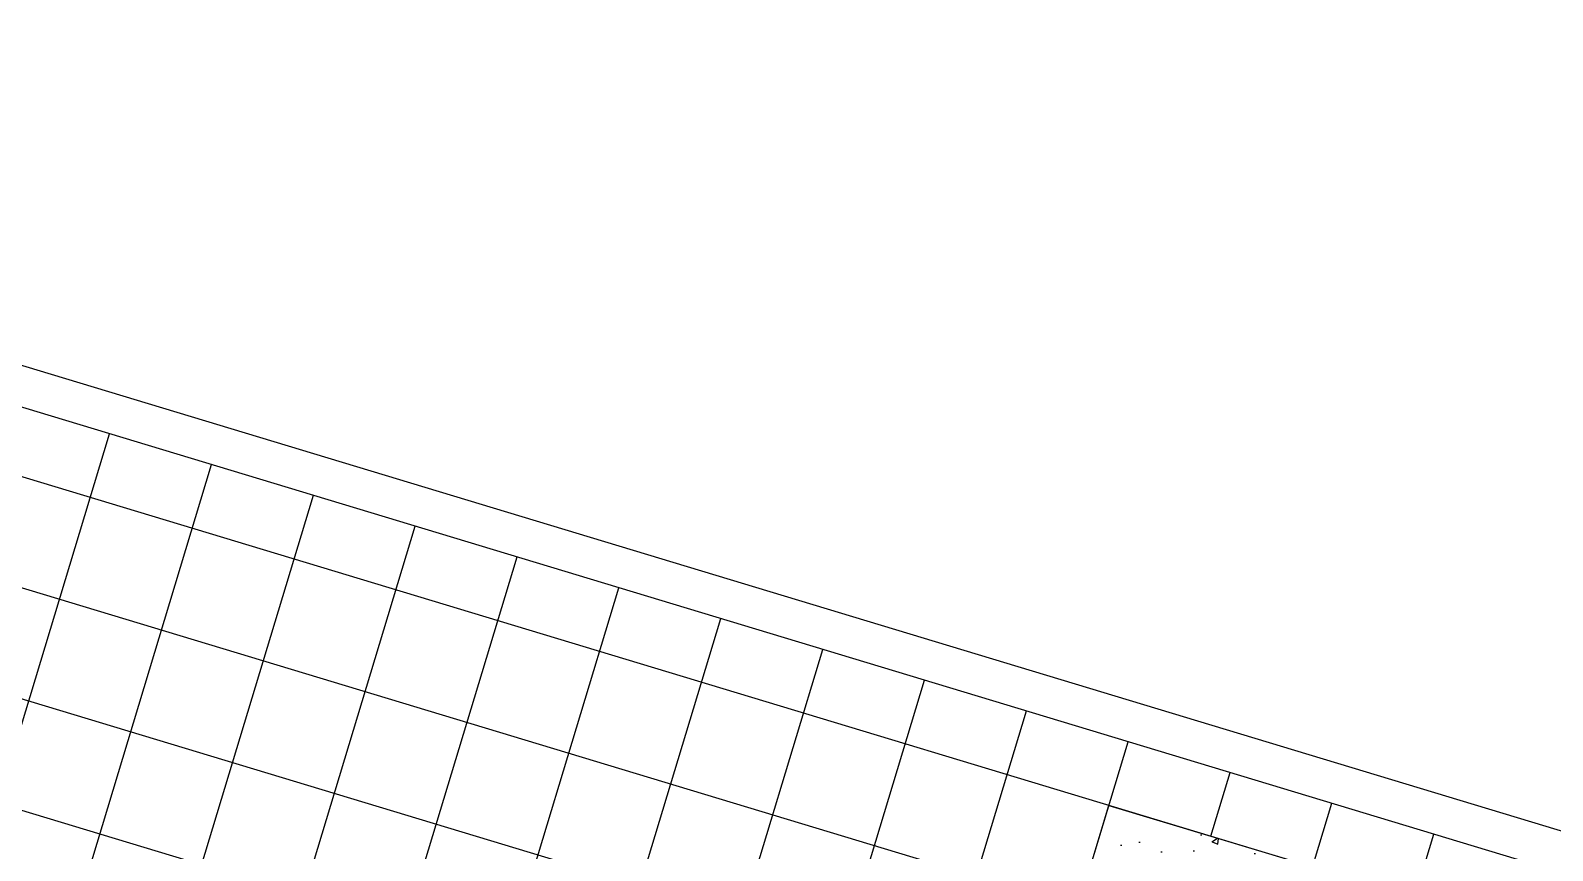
# Model space of a CAD drawing. Header units: inches. Extents: x -309 to 190, y -1585 to -1350.
# Drawn here: x -199.45 to -193.73, y -1374.37 to -1371.29 of the extents above; entities that cross this region are included whole.
import ezdxf
from ezdxf.lldxf.tags import DXFTag

# ---------------------------------------------------------------- set-up
doc = ezdxf.new("R2010")
doc.units = ezdxf.units.IN
doc.header["$MEASUREMENT"] = 0
for name, color, linetype in [('DET', 9, 'CONTINUOUS'), ('PROY', 9, 'HIDDEN2'), ('V2', 9, 'CONTINUOUS')]:
    doc.layers.add(name, color=color, linetype=linetype)
tags = doc.linetypes.add('HIDDEN2', pattern=[0.1875, 0.125, -0.0625]).pattern_tags.tags
tags[6:7] = [DXFTag(74, 4), DXFTag(75, 0), DXFTag(340, '0'), DXFTag(46, 1.0), DXFTag(50, 0.0), DXFTag(44, 0.0), DXFTag(45, 0.0)]
tags[4:5] = [DXFTag(74, 4), DXFTag(75, 0), DXFTag(340, '0'), DXFTag(46, 1.0), DXFTag(50, 0.0), DXFTag(44, 0.0), DXFTag(45, 0.0)]

msp = doc.modelspace()

# ---------------------------------------------------------------- hatches: boundary and pattern name
at = {"layer": 'PROY'}
h = msp.add_hatch(dxfattribs=at)
h.set_pattern_fill('AR-CONC', color=256, scale=0.04, angle=-16.8267, style=0)
h.set_pattern_definition([(33.17326, (-100.2842, -1593.98397), (0.26735397, -0.10707874), [0.03, -0.33]), (338.17326, (-100.2842, -1593.98397), (0.03397317, 0.30406087), [0.024, -0.264]), (83.6247, (-100.2619, -1593.9929), (0.30132713, 0.19698213), [0.02549608, -0.28045684]), (29.35746, (-100.26103, -1593.9074), (0.389453, -0.1869504), [0.045, -0.495]), (79.8089, (-100.22858, -1593.92297), (0.4706522, 0.2647386), [0.0382441, -0.4206855]), (334.35742, (-100.26103, -1593.9074), (0.4706522, 0.2647386), [0.036, -0.396]), (4.17326, (-100.22853, -1593.93812), (0.18192024, -0.22326895), [0.03, -0.33]), (309.17326, (-100.22853, -1593.93812), (0.17712524, 0.2494671), [0.024, -0.264]), (54.6247, (-100.21337, -1593.95672), (0.35904548, 0.02619816), [0.02549608, -0.28045684]), (20.673256, (-100.28419, -1593.98397), (0.04320195, 0.126048325), [0, -0.2608, 0, -0.268, 0, -0.265]), (350.673256, (-100.28419, -1593.98397), (0.14639193, 0.12054871), [0, -0.1528, 0, -0.2548, 0, -0.101]), (310.673256, (-100.36957, -1593.95815), (0.20177496, -0.07044774), [0, -0.1, 0, -0.312, 0, -0.414]), (300.67326, (-100.40786, -1593.94657), (0.234878, -0.0292004), [0, -0.13, 0, -0.2072, 0, -0.294])])
h.paths.add_polyline_path([(-195.3987, -1374.2016), (-195.6303, -1374.9673), (-194.8645, -1375.1989), (-194.6329, -1374.4331)])

# ---------------------------------------------------------------- linework, layer by layer
at = {"layer": 'DET'}
for points in [[(-203.7094, -1371.6882), (-170.6093, -1381.6985)], [(-203.7685, -1372.0882), (-195.5145, -1374.5844)], [(-203.8277, -1372.4882), (-171.094, -1382.3877)], [(-200.2695, -1376.4895), (-199.155, -1372.8043)], [(-203.8883, -1372.8882), (-171.336, -1382.7329)], [(-199.8867, -1376.6053), (-198.7722, -1372.9201)], [(-199.5038, -1376.7211), (-198.3893, -1373.0359)], [(-199.1209, -1376.8369), (-198.0064, -1373.1517)], [(-198.738, -1376.9527), (-197.6235, -1373.2675)], [(-198.3552, -1377.0685), (-197.2407, -1373.3833)], [(-197.9723, -1377.1843), (-196.8578, -1373.4991)], [(-197.5894, -1377.3), (-196.4749, -1373.6149)], [(-197.2065, -1377.4158), (-196.092, -1373.7307)], [(-196.8237, -1377.5316), (-195.7092, -1373.8465)], [(-196.4408, -1377.6474), (-195.3263, -1373.9623)], [(-195.0158, -1374.3173), (-194.9434, -1374.0781)], [(-195.675, -1377.879), (-194.5606, -1374.1938)], [(-195.2922, -1377.9948), (-194.1777, -1374.3096)]]:
    msp.add_lwpolyline(points, dxfattribs=at)
at = {"layer": 'V2'}
for points in [[(-272.7318, -1415.4082, 0.414214), (-264.7318, -1423.4082), (-172.7318, -1423.4082, 0.414214), (-164.7318, -1415.4082), (-164.7318, -1390.4819, 0.330583), (-171.8369, -1380.9101), (-202.5175, -1371.6307, 0.073558), (-204.8335, -1371.2882), (-264.7318, -1371.2882, 0.414214), (-272.7318, -1379.2882)], [(-272.5818, -1415.4082, 0.414214), (-264.7318, -1423.2582), (-172.7318, -1423.2582, 0.414214), (-164.8818, -1415.4082), (-164.8818, -1390.4819, 0.330583), (-171.8803, -1381.0537), (-202.5609, -1371.7743, 0.073558), (-204.8335, -1371.4382), (-264.7318, -1371.4382, 0.414214), (-272.5818, -1379.2882)]]:
    msp.add_lwpolyline(points, format="xyb", close=True, dxfattribs=at)
msp.add_lwpolyline([(-194.8645, -1375.1989), (-195.6303, -1374.9673), (-195.3987, -1374.2016), (-194.6329, -1374.4331)], close=True, dxfattribs=at)

doc.saveas('drawing.dxf')
